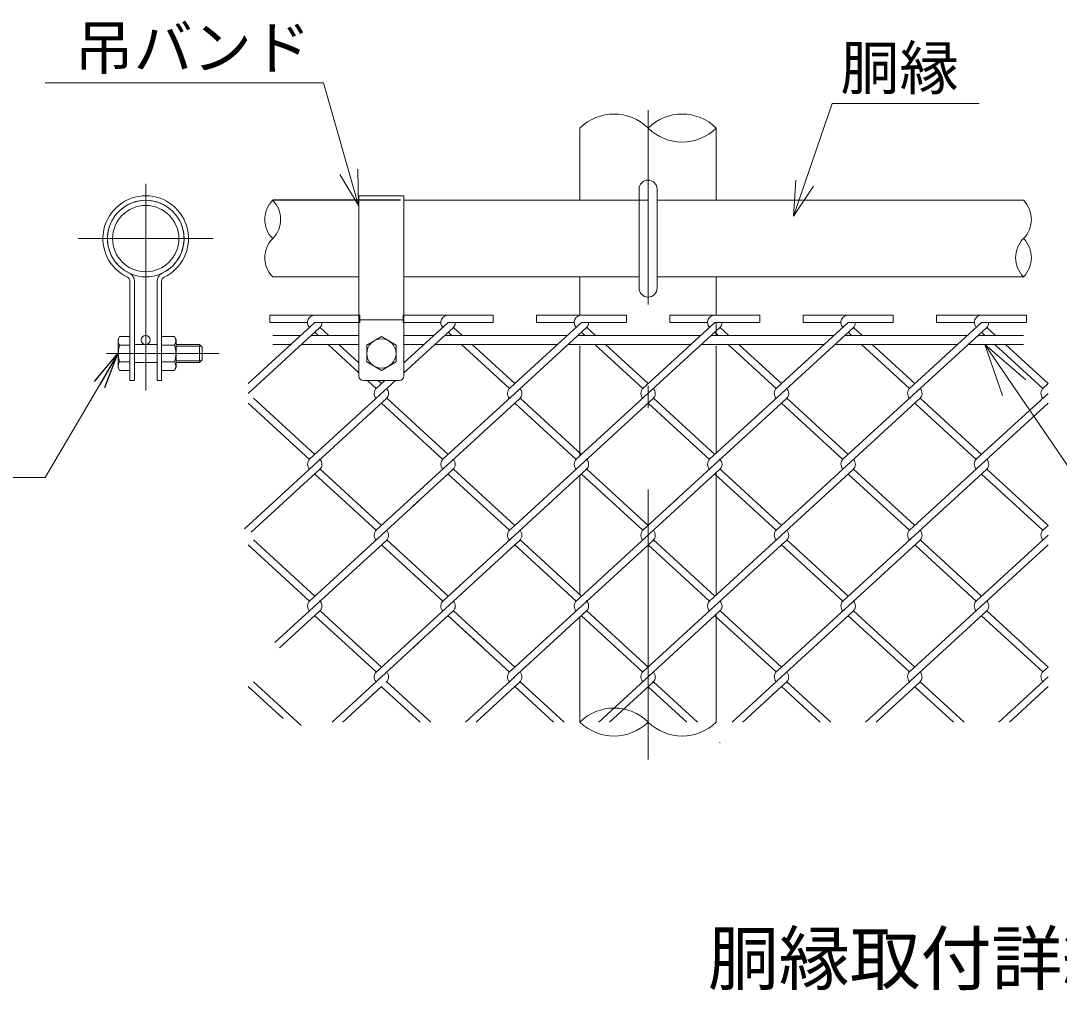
# Model space of a CAD drawing. Units: millimetres, scale not verified. Extents: x -4200 to 4200, y -2970 to 2970.
# Drawn here: x 796 to 1949, y 1014 to 2090 of the extents above; entities that cross this region are included whole.
import ezdxf
from ezdxf.enums import TextEntityAlignment as Align

# ---------------------------------------------------------------- set-up
doc = ezdxf.new("R2010")
doc.units = ezdxf.units.MM
doc.header["$LTSCALE"] = 10
doc.linetypes.add('USER2', pattern=[50.5, 30, -9, 2.5, -9])
for name, color, linetype, lineweight in [('0-0_D-STR1', 1, 'Continuous', 25), ('0-4_D-STR-DIM', 7, 'Continuous', 13), ('0-A_D-STR-TXT', 7, 'Continuous', 13), ('0-D_3', 3, 'Continuous', 13), ('0-E_26', 2, 'USER2', 13), ('0-F_1', 1, 'Continuous', 9), ('1-0_27', 7, 'Continuous', 13), ('1-1_28', 7, 'Continuous', 13), ('1-2_13', 216, 'USER2', 13), ('1-3_11', 59, 'Continuous', 9)]:
    doc.layers.add(name, color=color, linetype=linetype, lineweight=lineweight)
doc.layers.add('0-5_0', color=7, linetype='Continuous')
doc.layers.add('1-5_24', color=7, linetype='Continuous')
doc.styles.add('ＭＳ ゴシック', font='')
doc.styles.get('ＭＳ ゴシック').set_extended_font_data('MS Gothic')

# ---------------------------------------------------------------- blocks, each defined once
blk = doc.blocks.new('_Open')
at = {"layer": '0-5_0'}
blk.add_line((-10, 1.667), (0, 0), dxfattribs=at)
blk.add_lwpolyline([(-10, -1.667), (0, 0), (-10, 0)], dxfattribs=at)

msp = doc.modelspace()

# ---------------------------------------------------------------- linework, layer by layer
at = {"layer": '0-0_D-STR1'}
msp.add_line((1217.28, 1890.78), (1075.61, 1890.78), dxfattribs=at)
at = {"layer": '0-4_D-STR-DIM'}
for centre, start, end in [((1454.47, 1932.9), 45.18146, 134.81854), ((1530.09, 1932.9), 45.18146, 134.81854), ((1530.09, 2009), 225.18146, 314.81854)]:
    msp.add_arc(centre, 53.65, start, end, dxfattribs=at)
at = {"layer": '0-A_D-STR-TXT'}
msp.add_lwpolyline([(481.11, 1583.27), (822.89, 1583.27), (902.77, 1719.07)], dxfattribs=at)
at = {"layer": '0-D_3'}
for p, q in [((1482.28, 1793.28), (1482.28, 1903.28)), ((1502.28, 1793.28), (1502.28, 1903.28)), ((1221.24, 1895.78), (1171.24, 1895.78)), ((1171.24, 1895.78), (1171.24, 1695.78)), ((1221.24, 1895.78), (1221.24, 1695.78)), ((917.12, 1800.84), (917.12, 1690.78)), ((922.12, 1800.84), (922.12, 1690.78)), ((947.12, 1800.84), (947.12, 1690.78)), ((952.12, 1800.84), (952.12, 1690.78)), ((1221.24, 1758.28), (1171.24, 1758.28)), ((1075.61, 1740.78), (1106.55, 1740.78)), ((1118.39, 1740.78), (1171.24, 1740.78)), ((1221.24, 1740.78), (1254.56, 1740.78)), ((1266.41, 1740.78), (1402.58, 1740.78)), ((1414.42, 1740.78), (1550.6, 1740.78)), ((1562.44, 1740.78), (1698.62, 1740.78)), ((1710.46, 1740.78), (1846.64, 1740.78)), ((1858.48, 1740.78), (1908.95, 1740.78)), ((903.87, 1736.53), (905.61, 1739.54)), ((903.87, 1736.53), (903.87, 1705.03)), ((917.12, 1739.54), (905.61, 1739.54)), ((917.12, 1730.16), (905.61, 1730.16)), ((917.12, 1739.54), (917.12, 1702.01)), ((922.12, 1730.78), (947.12, 1730.78)), ((952.12, 1739.54), (966.56, 1739.54)), ((952.12, 1702.01), (952.12, 1739.54)), ((952.12, 1730.16), (966.56, 1730.16)), ((966.56, 1739.54), (968.37, 1736.4)), ((968.37, 1705.15), (968.37, 1736.4)), ((968.37, 1730.78), (994.12, 1730.78)), ((994.12, 1730.78), (997.12, 1727.78)), ((994.12, 1730.78), (994.12, 1710.78)), ((1075.61, 1730.78), (1095.63, 1730.78)), ((1107.47, 1730.78), (1171.24, 1730.78)), ((1179.99, 1730.13), (1196.24, 1739.53)), ((1179.99, 1730.13), (1179.99, 1711.42)), ((1196.24, 1739.53), (1212.49, 1730.13)), ((1212.49, 1730.13), (1212.49, 1711.42)), ((1221.24, 1730.78), (1243.65, 1730.78)), ((1255.49, 1730.78), (1391.67, 1730.78)), ((1403.51, 1730.78), (1539.69, 1730.78)), ((1551.53, 1730.78), (1687.71, 1730.78)), ((1699.55, 1730.78), (1835.73, 1730.78)), ((1847.57, 1730.78), (1908.95, 1730.78)), ((968.37, 1728.9), (995.99, 1728.9)), ((997.12, 1727.78), (997.12, 1713.78)), ((917.12, 1711.4), (905.61, 1711.4)), ((922.12, 1710.78), (947.12, 1710.78)), ((952.12, 1711.4), (966.56, 1711.4)), ((968.37, 1712.65), (995.99, 1712.65)), ((968.37, 1710.78), (994.12, 1710.78)), ((994.12, 1710.78), (997.12, 1713.78)), ((903.87, 1705.03), (905.61, 1702.01)), ((917.12, 1702.01), (905.61, 1702.01)), ((952.12, 1702.01), (966.56, 1702.01)), ((966.56, 1702.01), (968.37, 1705.15)), ((917.12, 1690.78), (922.12, 1690.78)), ((947.12, 1690.78), (952.12, 1690.78)), ((1216.24, 1690.78), (1176.24, 1690.78))]:
    msp.add_line(p, q, dxfattribs=at)
msp.add_lwpolyline([(1179.99, 1711.42), (1196.24, 1702.03), (1212.49, 1711.42)], dxfattribs=at)
for centre, radius in [((934.62, 1735.78), 5), ((1196.24, 1720.78), 16.23)]:
    msp.add_circle(centre, radius, dxfattribs=at)
for centre, radius, start, end in [((1492.28, 1903.28), 10, 0, 180), ((934.62, 1848.28), 47.5, 295.37693, 244.62307), ((934.62, 1848.28), 42.5, 295.37693, 244.62307), ((912.12, 1800.84), 10, 0, 64.62307), ((957.12, 1800.84), 10, 115.37693, 180), ((912.12, 1800.84), 5, 0, 64.62307), ((957.12, 1800.84), 5, 115.37693, 180), ((1492.28, 1793.28), 10, 180, 0), ((912.46, 1734.85), 8.31, 145.61585, 214.38415), ((935.21, 1720.78), 31.05, 162.4121, 197.5879), ((959.7, 1734.85), 8.31, 325.61586, 34.38414), ((936.96, 1720.78), 31.05, 342.4121, 17.5879), ((912.46, 1706.71), 8.31, 145.61585, 214.38415), ((959.7, 1706.71), 8.31, 325.61585, 34.38416), ((1176.24, 1695.78), 5, 180, 270), ((1216.24, 1695.78), 5, 270, 0)]:
    msp.add_arc(centre, radius, start, end, dxfattribs=at)
at = {"layer": '0-E_26'}
for p, q in [((934.62, 1908.95), (934.62, 1679.79)), ((1009.62, 1848.28), (859.62, 1848.28)), ((891.07, 1720.78), (1016.07, 1720.78))]:
    msp.add_line(p, q, dxfattribs=at)
at = {"layer": '0-F_1'}
for p, q in [((1416.65, 1970.95), (1416.65, 1890.78)), ((1567.9, 1890.78), (1567.9, 1970.95)), ((1171.24, 1890.78), (1075.61, 1890.78)), ((1492.28, 1890.78), (1221.24, 1890.78)), ((1908.95, 1890.78), (1502.28, 1890.78)), ((1171.24, 1805.78), (1075.61, 1805.78)), ((1482.28, 1805.78), (1221.24, 1805.78)), ((1416.65, 1763.15), (1416.65, 1805.78)), ((1908.95, 1805.78), (1502.28, 1805.78)), ((1567.9, 1763.15), (1567.9, 1805.78)), ((1567.9, 1740.78), (1567.9, 1755.15)), ((1416.65, 1729.15), (1416.65, 1607.19)), ((1567.9, 1610.15), (1567.9, 1729.42)), ((1416.65, 1585.49), (1416.65, 1452.81)), ((1567.9, 1452.81), (1567.9, 1588.45)), ((1567.9, 1311.61), (1567.9, 1431.11)), ((1416.65, 1428.15), (1416.65, 1311.61))]:
    msp.add_line(p, q, dxfattribs=at)
for radius in [42.5, 36.75]:
    msp.add_circle((934.62, 1848.28), radius, dxfattribs=at)
at = {"layer": '1-0_27'}
for centre, radius, start, end in [((1097, 1869.53), 30.15, 135.18146, 224.81854), ((1054.23, 1869.53), 30.15, 315.18146, 44.81854), ((1887.56, 1869.53), 30.15, 315.18146, 44.81854), ((1097, 1827.03), 30.15, 135.18146, 224.81854), ((1930.33, 1827.03), 30.15, 135.18146, 224.81854), ((1887.56, 1827.03), 30.15, 315.18146, 44.81854), ((1454.47, 1273.56), 53.65, 45.18146, 134.81854), ((1454.47, 1349.66), 53.65, 225.18146, 314.81854), ((1530.09, 1349.66), 53.65, 225.18146, 314.81854)]:
    msp.add_arc(centre, radius, start, end, dxfattribs=at)
at = {"layer": '1-1_28'}
for p, q in [((1132.08, 2021.28), (823.11, 2021.28)), ((1170.66, 1885.17), (1132.08, 2021.28)), ((1653.63, 1873.3), (1696.45, 1998.34)), ((1696.45, 1998.34), (1859.78, 1998.34)), ((1170.66, 1885.17), (1170.08, 1925.17)), ((1170.66, 1885.17), (1150.16, 1919.52)), ((1653.63, 1873.3), (1656.35, 1913.21)), ((1653.63, 1873.3), (1675.94, 1906.5))]:
    msp.add_line(p, q, dxfattribs=at)
at = {"layer": '1-1_28', "lineweight": 9}
for q in [(1911.43, 1691.68), (1885.79, 1674.16)]:
    msp.add_line((1865.93, 1730.78), q, dxfattribs=at)
msp.add_lwpolyline([(1865.93, 1730.78), (1966.52, 1583.48), (2112.73, 1583.48)], dxfattribs=at)
at = {"layer": '1-2_13'}
msp.add_line((1492.28, 1269.95), (1492.28, 1990.78), dxfattribs=at)
at = {"layer": '1-3_11'}
for p, q in [((1048.22, 1687.34), (1122.23, 1755.15)), ((1072.23, 1755.15), (1072.23, 1763.15)), ((1122.23, 1763.15), (1072.23, 1763.15)), ((1114.23, 1755.15), (1072.23, 1755.15)), ((1122.23, 1763.15), (1172.23, 1763.15)), ((1122.23, 1755.15), (1172.23, 1755.15)), ((1172.23, 1755.15), (1172.23, 1763.15)), ((1220.25, 1755.15), (1220.25, 1763.15)), ((1270.25, 1763.15), (1220.25, 1763.15)), ((1262.25, 1755.15), (1220.25, 1755.15)), ((1221.24, 1710.24), (1270.25, 1755.15)), ((1270.25, 1763.15), (1320.25, 1763.15)), ((1270.25, 1755.15), (1320.25, 1755.15)), ((1320.25, 1755.15), (1320.25, 1763.15)), ((1344.26, 1687.34), (1418.27, 1755.15)), ((1368.27, 1755.15), (1368.27, 1763.15)), ((1418.27, 1763.15), (1368.27, 1763.15)), ((1410.27, 1755.15), (1368.27, 1755.15)), ((1418.27, 1763.15), (1468.27, 1763.15)), ((1418.27, 1755.15), (1468.27, 1755.15)), ((1468.27, 1755.15), (1468.27, 1763.15)), ((1486.36, 1681.91), (1566.29, 1755.15)), ((1516.29, 1755.15), (1516.29, 1763.15)), ((1566.29, 1763.15), (1516.29, 1763.15)), ((1558.29, 1755.15), (1516.29, 1755.15)), ((1566.29, 1763.15), (1616.29, 1763.15)), ((1566.29, 1755.15), (1616.29, 1755.15)), ((1616.29, 1755.15), (1616.29, 1763.15)), ((1640.3, 1687.34), (1714.31, 1755.15)), ((1664.31, 1755.15), (1664.31, 1763.15)), ((1714.31, 1763.15), (1664.31, 1763.15)), ((1706.31, 1755.15), (1664.31, 1755.15)), ((1714.31, 1763.15), (1764.31, 1763.15)), ((1714.31, 1755.15), (1764.31, 1755.15)), ((1764.31, 1755.15), (1764.31, 1763.15)), ((1782.4, 1681.91), (1862.33, 1755.15)), ((1812.33, 1755.15), (1812.33, 1763.15)), ((1862.33, 1763.15), (1812.33, 1763.15)), ((1854.33, 1755.15), (1812.33, 1755.15)), ((1862.33, 1763.15), (1912.33, 1763.15)), ((1862.33, 1755.15), (1912.33, 1755.15)), ((1912.33, 1755.15), (1912.33, 1763.15)), ((1048.22, 1676.48), (1127.64, 1749.25)), ((1122.21, 1744.32), (1126.08, 1740.78)), ((1128.13, 1749.75), (1137.92, 1740.78)), ((1221.24, 1699.39), (1276.17, 1749.73)), ((1270.23, 1744.32), (1274.1, 1740.78)), ((1276.15, 1749.75), (1285.94, 1740.78)), ((1344.26, 1676.48), (1423.67, 1749.25)), ((1412.86, 1603.72), (1571.69, 1749.25)), ((1418.25, 1744.32), (1422.11, 1740.78)), ((1424.17, 1749.75), (1433.96, 1740.78)), ((1566.27, 1744.32), (1570.13, 1740.78)), ((1572.19, 1749.75), (1581.97, 1740.78)), ((1640.3, 1676.48), (1719.71, 1749.25)), ((1708.9, 1603.72), (1867.73, 1749.25)), ((1714.28, 1744.32), (1718.15, 1740.78)), ((1720.2, 1749.75), (1729.99, 1740.78)), ((1862.3, 1744.32), (1866.17, 1740.78)), ((1868.22, 1749.75), (1878.01, 1740.78)), ((1136.99, 1730.78), (1171.24, 1699.39)), ((1148.83, 1730.78), (1171.24, 1710.24)), ((1285.01, 1730.78), (1338.38, 1681.87)), ((1296.85, 1730.78), (1344.26, 1687.34)), ((1433.03, 1730.78), (1486.4, 1681.87)), ((1444.87, 1730.78), (1492.28, 1687.34)), ((1581.05, 1730.78), (1634.42, 1681.87)), ((1592.89, 1730.78), (1640.3, 1687.34)), ((1729.06, 1730.78), (1782.44, 1681.87)), ((1740.91, 1730.78), (1788.32, 1687.34)), ((1877.08, 1730.78), (1930.46, 1681.87)), ((1888.93, 1730.78), (1936.33, 1687.34)), ((1116.83, 1603.72), (1211.84, 1690.78)), ((1180.64, 1690.78), (1190.37, 1681.87)), ((1190.32, 1681.91), (1200, 1690.78)), ((1192.48, 1690.78), (1196.24, 1687.34)), ((1338.34, 1681.91), (1344.26, 1687.34)), ((1634.38, 1681.91), (1640.3, 1687.34)), ((1930.41, 1681.91), (1936.33, 1687.34)), ((1264.85, 1603.72), (1344.26, 1676.48)), ((1560.88, 1603.72), (1640.3, 1676.48)), ((1856.92, 1603.72), (1936.33, 1676.48)), ((1044.13, 1526.25), (1202.16, 1671.06)), ((1048.22, 1665.63), (1116.31, 1603.24)), ((1054.12, 1671.08), (1122.23, 1608.67)), ((1190.32, 1524.58), (1344.26, 1665.63)), ((1196.24, 1665.63), (1264.33, 1603.24)), ((1202.12, 1671.1), (1270.25, 1608.67)), ((1344.26, 1665.63), (1350.18, 1671.06)), ((1344.26, 1530), (1498.2, 1671.06)), ((1344.26, 1665.63), (1412.35, 1603.24)), ((1350.16, 1671.08), (1418.27, 1608.67)), ((1492.75, 1665.2), (1560.39, 1603.22)), ((1498.15, 1671.1), (1566.29, 1608.67)), ((1521.86, 1557.11), (1640.3, 1665.63)), ((1640.3, 1665.63), (1646.22, 1671.06)), ((1640.3, 1530), (1794.24, 1671.06)), ((1640.3, 1665.63), (1708.39, 1603.24)), ((1646.2, 1671.08), (1714.31, 1608.67)), ((1782.4, 1524.57), (1936.33, 1665.63)), ((1788.79, 1665.2), (1856.45, 1603.2)), ((1794.19, 1671.1), (1862.33, 1608.67)), ((1128.15, 1603.24), (1127.64, 1603.72)), ((1424.19, 1603.24), (1423.67, 1603.72)), ((1572.21, 1603.24), (1571.69, 1603.72)), ((1051.74, 1522.37), (1127.64, 1591.92)), ((1116.83, 1591.92), (1116.31, 1592.39)), ((1128.15, 1592.39), (1196.24, 1530)), ((1231.23, 1551.21), (1275.66, 1591.92)), ((1276.17, 1592.39), (1344.26, 1530)), ((1344.26, 1519.15), (1423.67, 1591.92)), ((1412.86, 1591.92), (1412.35, 1592.39)), ((1412.35, 1445.91), (1571.69, 1591.92)), ((1424.19, 1592.39), (1492.28, 1530)), ((1560.88, 1591.92), (1560.37, 1592.39)), ((1572.21, 1592.39), (1640.3, 1530)), ((1640.3, 1519.15), (1719.71, 1591.92)), ((1708.9, 1446.38), (1867.73, 1591.92)), ((1720.23, 1592.39), (1788.32, 1530)), ((1868.25, 1592.39), (1936.33, 1530)), ((1122.23, 1586.97), (1190.37, 1524.53)), ((1270.25, 1586.97), (1338.34, 1524.57)), ((1418.27, 1586.97), (1486.38, 1524.55)), ((1566.29, 1586.97), (1634.38, 1524.57)), ((1714.31, 1586.97), (1782.42, 1524.55)), ((1862.33, 1586.97), (1930.41, 1524.57)), ((1116.83, 1446.38), (1237.28, 1556.75)), ((1486.36, 1524.58), (1525.25, 1560.21)), ((1338.34, 1524.57), (1344.26, 1530)), ((1634.38, 1524.57), (1640.3, 1530)), ((1930.41, 1524.57), (1936.33, 1530)), ((1054.12, 1513.74), (1122.23, 1451.33)), ((1077.8, 1399.77), (1202.16, 1513.72)), ((1202.12, 1513.76), (1270.25, 1451.33)), ((1264.85, 1446.38), (1344.26, 1519.15)), ((1344.26, 1508.3), (1350.18, 1513.72)), ((1344.26, 1372.66), (1498.2, 1513.72)), ((1350.16, 1513.74), (1418.27, 1451.33)), ((1498.15, 1513.76), (1566.29, 1451.33)), ((1560.88, 1446.38), (1640.3, 1519.15)), ((1640.3, 1508.3), (1646.22, 1513.72)), ((1640.3, 1372.66), (1794.24, 1513.72)), ((1646.2, 1513.74), (1714.31, 1451.33)), ((1794.19, 1513.76), (1862.33, 1451.33)), ((1856.92, 1446.38), (1936.33, 1519.15)), ((1048.22, 1508.3), (1116.31, 1445.91)), ((1189.85, 1366.81), (1344.26, 1508.3)), ((1196.71, 1507.87), (1264.35, 1445.89)), ((1344.26, 1508.3), (1412.35, 1445.91)), ((1486.34, 1367.22), (1640.3, 1508.3)), ((1492.75, 1507.87), (1560.39, 1445.89)), ((1640.3, 1508.3), (1708.39, 1445.91)), ((1782.91, 1367.71), (1936.33, 1508.3)), ((1788.79, 1507.87), (1856.43, 1445.89)), ((1128.15, 1445.91), (1127.64, 1446.38)), ((1424.19, 1445.91), (1423.67, 1446.38)), ((1083.21, 1393.87), (1127.64, 1434.58)), ((1116.83, 1434.58), (1116.31, 1435.06)), ((1122.23, 1429.63), (1190.32, 1367.24)), ((1128.15, 1435.06), (1196.24, 1372.66)), ((1231.23, 1393.87), (1275.66, 1434.58)), ((1270.23, 1429.65), (1338.38, 1367.2)), ((1270.25, 1429.63), (1307.89, 1395.14)), ((1276.15, 1435.08), (1344.26, 1372.66)), ((1276.17, 1435.06), (1322.08, 1392.99)), ((1343.01, 1360.67), (1423.67, 1434.58)), ((1412.86, 1434.58), (1412.35, 1435.06)), ((1418.27, 1429.63), (1486.4, 1367.2)), ((1424.19, 1435.06), (1492.28, 1372.66)), ((1437.49, 1311.61), (1571.69, 1434.58)), ((1566.29, 1429.63), (1634.4, 1367.22)), ((1572.21, 1435.06), (1640.3, 1372.66)), ((1640.3, 1361.81), (1719.71, 1434.58)), ((1714.31, 1429.63), (1782.42, 1367.22)), ((1720.23, 1435.06), (1788.32, 1372.66)), ((1733.53, 1311.61), (1868.24, 1435.05)), ((1862.33, 1429.63), (1930.41, 1367.24)), ((1868.25, 1435.06), (1936.33, 1372.66)), ((1141.46, 1311.61), (1237.28, 1399.42)), ((1338.34, 1367.24), (1344.26, 1372.66)), ((1634.38, 1367.24), (1640.3, 1372.66)), ((1930.41, 1367.24), (1936.33, 1372.66)), ((1289.47, 1311.61), (1344.26, 1361.81)), ((1585.51, 1311.61), (1640.3, 1361.81)), ((1881.55, 1311.61), (1936.33, 1361.81)), ((1048.22, 1350.96), (1086.99, 1315.44)), ((1054.12, 1356.41), (1107.26, 1307.71)), ((1153.3, 1311.61), (1196.28, 1351)), ((1196.71, 1350.53), (1239.19, 1311.61)), ((1202.12, 1356.43), (1251.03, 1311.61)), ((1344.26, 1350.96), (1350.18, 1356.39)), ((1350.16, 1356.41), (1399.05, 1311.61)), ((1449.33, 1311.61), (1498.2, 1356.39)), ((1492.75, 1350.53), (1535.22, 1311.61)), ((1498.15, 1356.43), (1547.06, 1311.61)), ((1640.3, 1350.96), (1646.22, 1356.39)), ((1646.2, 1356.41), (1695.08, 1311.61)), ((1745.37, 1311.61), (1794.24, 1356.39)), ((1788.79, 1350.53), (1831.26, 1311.61)), ((1794.19, 1356.43), (1843.1, 1311.61)), ((1893.39, 1311.61), (1936.33, 1350.96)), ((1572.21, 1288.57), (1571.69, 1289.04))]:
    msp.add_line(p, q, dxfattribs=at)
for points in [[(1301.32, 1311.61), (1344.26, 1350.96), (1387.2, 1311.61)], [(1597.35, 1311.61), (1640.3, 1350.96), (1683.24, 1311.61)]]:
    msp.add_lwpolyline(points, dxfattribs=at)
for centre, start, end in [((1122.23, 1755.15), 90, 222.5), ((1122.23, 1755.15), 312.5, 0), ((1270.25, 1755.15), 90, 222.5), ((1270.25, 1755.15), 312.5, 0), ((1418.27, 1755.15), 90, 222.5), ((1418.27, 1755.15), 312.5, 0), ((1566.29, 1755.15), 90, 222.5), ((1566.29, 1755.15), 312.5, 0), ((1714.31, 1755.15), 90, 222.5), ((1714.31, 1755.15), 312.5, 0), ((1862.33, 1755.15), 90, 222.5), ((1862.33, 1755.15), 312.5, 0), ((1196.24, 1676.48), 132.5, 222.5), ((1196.24, 1676.48), 132.5, 222.5), ((1196.24, 1676.48), 312.5, 42.5), ((1196.24, 1676.48), 312.5, 42.5), ((1344.26, 1676.48), 132.5, 222.5), ((1344.26, 1676.48), 312.5, 42.5), ((1492.28, 1676.48), 132.5, 222.5), ((1492.28, 1676.48), 132.5, 222.5), ((1492.28, 1676.48), 312.5, 42.5), ((1492.28, 1676.48), 312.5, 42.5), ((1640.3, 1676.48), 132.5, 222.5), ((1640.3, 1676.48), 312.5, 42.5), ((1788.32, 1676.48), 132.5, 222.5), ((1788.32, 1676.48), 132.5, 222.5), ((1788.32, 1676.48), 312.5, 42.5), ((1788.32, 1676.48), 312.5, 42.5), ((1936.33, 1676.48), 132.5, 222.5), ((1122.23, 1597.82), 132.5, 227.5), ((1122.23, 1597.82), 312.5, 47.5), ((1270.25, 1597.82), 132.5, 222.5), ((1270.25, 1597.82), 312.5, 42.5), ((1418.27, 1597.82), 132.5, 227.5), ((1418.27, 1597.82), 312.5, 47.5), ((1566.29, 1597.82), 132.5, 227.5), ((1566.29, 1597.82), 312.5, 47.5), ((1714.31, 1597.82), 132.5, 222.5), ((1714.31, 1597.82), 312.5, 42.5), ((1862.33, 1597.82), 132.5, 222.5), ((1862.33, 1597.82), 312.5, 42.5), ((1196.24, 1519.15), 132.5, 222.5), ((1196.24, 1519.15), 132.5, 222.5), ((1196.24, 1519.15), 312.5, 42.5), ((1196.24, 1519.15), 312.5, 42.5), ((1344.26, 1519.15), 132.5, 222.5), ((1344.26, 1519.15), 312.5, 42.5), ((1492.28, 1519.15), 132.5, 222.5), ((1492.28, 1519.15), 132.5, 222.5), ((1492.28, 1519.15), 312.5, 42.5), ((1492.28, 1519.15), 312.5, 42.5), ((1640.3, 1519.15), 132.5, 222.5), ((1640.3, 1519.15), 312.5, 42.5), ((1788.32, 1519.15), 132.5, 222.5), ((1788.32, 1519.15), 132.5, 222.5), ((1788.32, 1519.15), 312.5, 42.5), ((1788.32, 1519.15), 312.5, 42.5), ((1936.33, 1519.15), 132.5, 222.5), ((1122.23, 1440.48), 132.5, 227.5), ((1122.23, 1440.48), 312.5, 47.5), ((1270.25, 1440.48), 132.5, 222.5), ((1270.25, 1440.48), 312.5, 42.5), ((1418.27, 1440.48), 132.5, 227.5), ((1418.27, 1440.48), 312.5, 47.5), ((1566.29, 1440.48), 132.5, 222.5), ((1566.29, 1440.48), 312.5, 42.5), ((1714.31, 1440.48), 132.5, 222.5), ((1714.31, 1440.48), 312.5, 42.5), ((1862.33, 1440.48), 132.5, 222.5), ((1862.33, 1440.48), 312.5, 42.5), ((1196.24, 1361.81), 132.5, 222.5), ((1196.24, 1361.81), 312.5, 42.5), ((1344.26, 1361.81), 132.5, 222.5), ((1344.26, 1361.81), 312.5, 42.5), ((1492.28, 1361.81), 132.5, 222.5), ((1492.28, 1361.81), 132.5, 222.5), ((1492.28, 1361.81), 312.5, 42.5), ((1492.28, 1361.81), 312.5, 42.5), ((1640.3, 1361.81), 132.5, 222.5), ((1640.3, 1361.81), 312.5, 42.5), ((1788.32, 1361.81), 132.5, 222.5), ((1788.32, 1361.81), 132.5, 222.5), ((1788.32, 1361.81), 312.5, 42.5), ((1788.32, 1361.81), 312.5, 42.5), ((1936.33, 1361.81), 132.5, 222.5)]:
    msp.add_arc(centre, 8, start, end, dxfattribs=at)

# ---------------------------------------------------------------- block references
at = {"layer": '0-A_D-STR-TXT', "xscale": 4, "yscale": 4, "rotation": 59.5375}
msp.add_blockref('_Open', (903.78, 1720.79), dxfattribs=at)

# ---------------------------------------------------------------- texts
at = {"layer": '0-A_D-STR-TXT', "style": 'ＭＳ ゴシック'}
for s, p in [('吊バンド', (855.52, 2021.92)), ('胴縁', (1705.74, 1999.37))]:
    msp.add_text(s, height=48.09, dxfattribs=at).set_placement(p, align=Align.BOTTOM_LEFT)
at = {"layer": '1-5_24', "style": 'ＭＳ ゴシック'}
msp.add_text('胴縁取付詳細', height=57.7, dxfattribs=at).set_placement((1558.59, 1003.12), align=Align.BOTTOM_LEFT)

doc.saveas('drawing.dxf')
